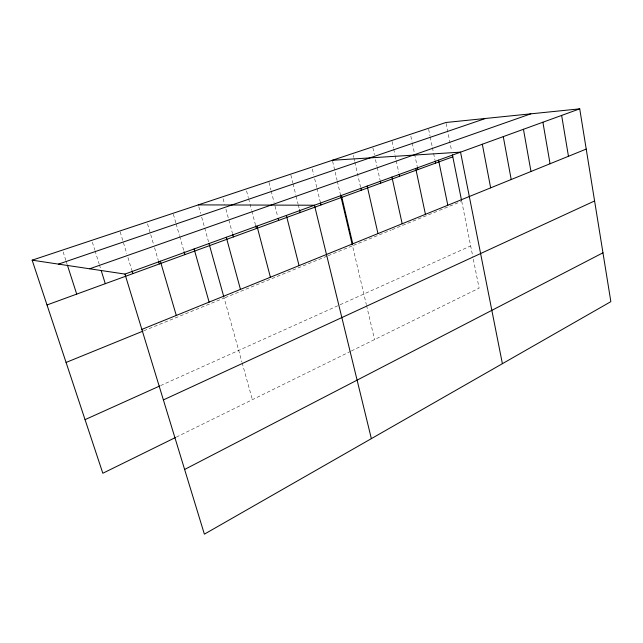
<?xml version="1.0" encoding="UTF-8"?>
<svg xmlns="http://www.w3.org/2000/svg" width="643" height="643" viewBox="0 0 643 643"><rect width="100%" height="100%" fill="white"/><g stroke="black" fill="none" stroke-linecap="round" stroke-linejoin="round"><path stroke-width="0.48" stroke-dasharray="3.21 2.41" d="M176.327 437.095L350.499 351.408M351.375 350.974L479.115 288.136L472.79 256.541M160.621 385.583L339.223 305.136M340.123 304.726L470.66 245.923M143.903 330.751L224.158 298.063L241.872 361.872M225.082 297.685L327.271 256.059M328.195 255.681L352.501 245.787L366.333 304.541M353.393 245.417L391.185 230.025M392.109 229.647L438.486 210.759M439.394 210.39L460.838 201.661M63.143 251.935L65.859 260.375M66.157 261.307L67.065 264.12M92.359 242.226L94.706 249.757M95.003 250.706L99.118 263.895M99.416 264.836L100.887 269.546M120.185 231.922L126.792 253.728M127.941 257.521L131.67 269.843M147.552 223.868L153.444 243.914M154.569 247.732L158.218 260.142M173.377 214.24L175.844 222.888M176.126 223.852L179.421 235.394M179.694 236.351L183.818 250.778M198.808 206.789L200.648 213.42M201.701 217.205L208.541 241.824M242.138 362.829L252.377 399.681M223.097 198.719L224.648 204.45M225.934 209.224L232.38 233.104M246.558 190.931L248.327 197.674M248.584 198.639L251.614 210.205M251.871 211.169L255.416 224.664M268.967 182.403L270.904 190.006M271.153 190.955L274.063 202.352M275.027 206.154L277.696 216.603M290.885 175.121L292.79 182.797M293.031 183.761L295.893 195.271M296.134 196.236L298.039 203.911M298.272 204.868L299.228 208.71M312.321 169.045L313.728 174.872M314.668 178.746L316.782 187.483M317.015 188.455L320.294 202.039M332.6 161.232L337.109 180.37M337.334 181.326L340.26 193.768M366.558 305.497L374.572 339.568M353.288 155.405L353.73 157.334M353.955 158.307L354.614 161.208M354.84 162.181L360.602 187.346M372.876 147.85L374.403 154.714M375.496 159.617L377.023 166.481M377.24 167.461L380.085 180.209M392.053 141.452L393.516 148.22M393.725 149.192L394.987 154.995M395.196 155.96L396.032 159.826M396.249 160.79L398.764 172.396M410.845 136.26L412.091 142.143M412.292 143.124L417.259 166.65M428.648 129.275L430.046 136.043M430.239 137.007L432.233 146.676M432.434 147.649L433.422 152.479M433.623 153.444L435.014 160.22M446.129 123.472L451.635 150.952M461.722 201.299L472.597 255.576"/><path stroke-width="0.96" d="M184.621 469.462L602.965 252.803M175.459 437.521L102.832 473.248L32.15 260.174L445.929 122.492L579.721 108.844L610.85 301.647L204.378 534.156L124.959 274.079L32.15 260.174M163.386 399.914L594.59 200.954M85.045 419.638L159.729 385.993M66.076 362.451L142.987 331.121M141.854 329.409L586.215 149.08M47.003 304.959L452.817 156.836M124.959 274.079L579.721 108.844M89.682 268.79L530.837 113.827M58.465 264.12L485.594 118.441M332.375 160.276L460.541 152.142L502.392 363.689M198.285 204.892L314.467 205.221L371.357 438.639M67.362 265.061L76.71 294.116M101.176 270.494L105.299 283.684M131.96 270.791L132.82 273.637M160.364 261.211L176.286 315.432M158.499 261.09L159.343 263.96M184.091 251.734L184.919 254.62M194.098 248.954L209.12 302.114M209.063 243.721L223.885 297.098M226.272 237.267L240.458 289.39M232.637 234.052L233.409 236.921M256.999 226.103L270.406 277.237M255.665 225.629L256.42 228.522M278.186 218.499L278.668 220.404M286.368 215.429L299.051 265.615M299.469 209.674L300.185 212.552M320.536 203.011L321.002 204.948M341.385 195.44L352.758 243.818M340.485 194.725L352.276 244.822M360.827 188.319L361.27 190.256M367.185 186.06L377.971 233.586M380.302 181.189L380.736 183.151M391.941 177.066L402.18 223.764M399.182 174.325L399.6 176.262M415.716 168.434L425.433 214.32M417.468 167.63L417.886 169.591M438.566 160.131L447.801 205.246M435.215 161.184L435.616 163.121M452.423 154.875L461.529 200.335M482.322 144.233L490.657 187.852M503.276 136.621L511.201 179.518M523.45 129.291L530.981 171.488M542.893 122.226L550.062 163.748M561.636 115.41L568.452 156.281"/></g></svg>
